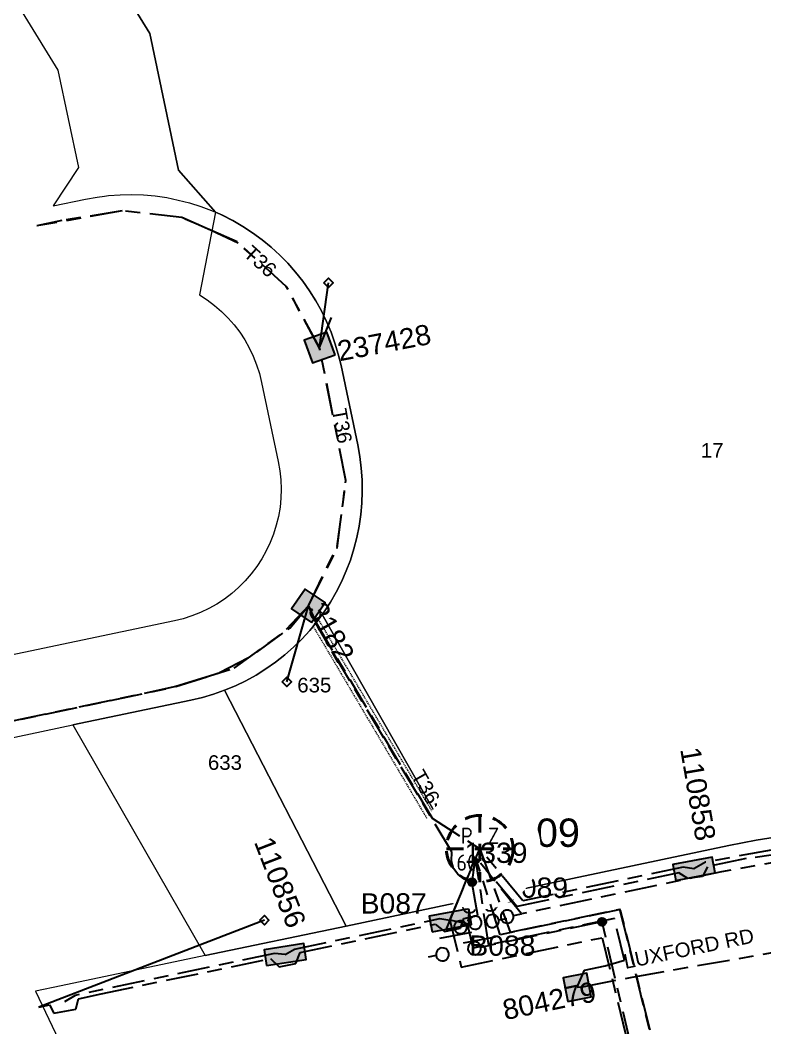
# Model space of a CAD drawing. Header units: metres. Extents: x 298214 to 299272, y 6265564 to 6266203.
# Drawn here: x 298289.2 to 298381, y 6265782.7 to 6265907.1 of the extents above; entities that cross this region are included whole.
import ezdxf
from ezdxf.enums import TextEntityAlignment as Align

# ---------------------------------------------------------------- set-up
doc = ezdxf.new("R2010")
doc.units = ezdxf.units.M
for name, pattern in [('Cable Exist UG', [8.2, 4, -1.2, 1.8, -1.2]), ('Dash', [5, 3, -2]), ('HIDDEN', [0.375, 0.25, -0.125]), ('HIDDEN2', [0.1875, 0.125, -0.0625])]:
    doc.linetypes.add(name, pattern=pattern)
doc.layers.get('0').update_dxf_attribs({"color": 6})
for name, color, linetype, lineweight in [('Cadastre Developer_SP_EXT', 9, 'Continuous', 5), ('Cadastre Land Parcels_SP_EXT', 9, 'Continuous', 5), ('Cadastre Other Property_SP_EXT', 9, 'HIDDEN', 5), ('Cadastre Roads_SP_EXT', 9, 'Continuous', 5)]:
    doc.layers.add(name, color=color, linetype=linetype, lineweight=lineweight)
for name, color, linetype in [('Equip_HV_EXT', 7, 'Continuous'), ('Equip_LV_EXT', 7, 'Continuous'), ('Equip_SL_EXT', 7, 'Continuous'), ('Mains_HV_EXT', 7, 'Continuous'), ('Mains_LV_EXT', 7, 'Continuous'), ('Mains_SL_EXT', 7, 'Continuous'), ('Services_SP_EXT', 7, 'Continuous'), ('Sub_SP_EXT', 7, 'Continuous'), ('SupportsUG_SP_LV_EXT', 7, 'Continuous'), ('SupportsUG_SP_LV_SL_EXT', 7, 'Continuous'), ('Trench_SP_EXT', 7, 'Continuous')]:
    doc.layers.add(name, color=color, linetype=linetype)
doc.styles.add('COLUMN_LABEL', font='arial.ttf')
doc.styles.add('iecARIAL', font='arial.ttf', dxfattribs={"height": 2})
doc.styles.add('IESYMBOL1', font='isocp.shx')
doc.styles.add('POLE_LABEL', font='arial.ttf')
doc.styles.add('SLCP_LABEL', font='arial.ttf', dxfattribs={"height": 3.5})
doc.styles.get("Standard").update_dxf_attribs({"font": 'arial.ttf'})
doc.styles.add('SWITCH_LABEL', font='arial.ttf', dxfattribs={"height": 2.5})

# ---------------------------------------------------------------- blocks, each defined once
blk = doc.blocks.new('SUB_PADMOUNT_EXT')
for points in [[(0, 0), (-3.84, 1.92), (-3.84, -1.92)], [(0, 0), (3.84, 1.92), (3.84, -1.92)]]:
    blk.add_hatch(color=256).paths.add_polyline_path(points)
for p, q in [((3.84, 1.92), (-3.84, -1.92)), ((-3.84, 1.92), (3.84, -1.92))]:
    blk.add_line(p, q)
blk.add_lwpolyline([(-3.84, -1.92), (3.84, -1.92), (3.84, 1.92), (-3.84, 1.92)], close=True)
for tag, height, flags, p in [('ASSET_NUM', 3.5, 8, (2, 2)), ('STREET_CODE', 0.2, 9, (1.5, 0)), ('CONSTRUCTED_VOLTAGE', 0.2, 9, (1.5, -0.2)), ('OPERATING_VOLTAGE', 0.2, 9, (1.5, -0.6)), ('ORIENTATION', 0.2, 9, (1.5, -0.8)), ('OWNED_BY', 0.2, 9, (1.5, -1)), ('OPERATED_BY', 0.2, 9, (1.5, -1.2)), ('NO_PHASES', 0.2, 9, (1.5, -0.4)), ('SECONDARY_VOLTAGE', 0.2, 9, (1.5, -1.6)), ('STATE', 0.2, 9, (1.5, -1.8)), ('SUBSTATION_TYPE', 0.2, 9, (1.5, -2.2)), ('MAINTAINED_BY', 0.2, 9, (1.5, -1.4)), ('PARENT', 0.2, 9, (1.5, -2)), ('USAGE', 0.2, 9, (1.5, -2.4)), ('STREETNAME', 0.2, 9, (1.5, -3)), ('SUBURB', 0.2, 9, (1.5, -3.2)), ('Z', 0.2, 1, (1.5, -3.6)), ('LEGEND', 0.2, 9, (1.5, -2.6)), ('LOCATION', 0.2, 9, (1.5, -2.8)), ('NOTES', 0.2, 9, (1.5, -3.4))]:
    blk.add_attdef(tag, text='', height=height, dxfattribs=dict(flags=flags)).set_placement(p, align=Align.MIDDLE_LEFT)
blk = doc.blocks.new('COLUMN_EXT')
blk.add_hatch(color=256).paths.add_polyline_path([(-1.49, 1.48), (-1.49, -1.49), (1.48, -1.49), (1.48, 1.48)])
blk.add_lwpolyline([(-1.49, -1.49), (1.48, -1.49), (1.48, 1.48), (-1.49, 1.48)], close=True)
for tag, height, style, flags, p in [('ASSET_NUM', 2.5, 'COLUMN_LABEL', 8, (2, 2)), ('STRUCTURE_PLANT_NUMBER', 0.2, 'POLE_LABEL', 9, (1.81, 0.03)), ('STREET_CODE', 0.2, 'COLUMN_LABEL', 9, (1.81, -0.2))]:
    blk.add_attdef(tag, text='', height=height, dxfattribs=dict(style=style, flags=flags)).set_placement(p, align=Align.MIDDLE_LEFT)
at = {"flags": 9}
for tag, p in [('COLUMN_TYPE', (1.81, -0.4)), ('OWNED_BY', (1.81, -0.6)), ('STATE', (1.81, -0.8)), ('USAGE', (1.81, -1)), ('LEGEND', (1.81, -1.2)), ('STREETNAME', (1.81, -1.6)), ('SUBURB', (1.81, -1.8)), ('LOCATION', (1.81, -1.4)), ('NOTES', (1.81, -2))]:
    blk.add_attdef(tag, text='', height=0.2, dxfattribs=at).set_placement(p, align=Align.MIDDLE_LEFT)
at = {"flags": 1}
blk.add_attdef('Z', (1.81, -2.35), '', height=0.2, dxfattribs=at)
blk = doc.blocks.new('PILLAR_EXT')
blk.add_hatch(color=256).paths.add_polyline_path([(-2.475, 0.99), (-2.475, -0.99), (2.475, -0.99), (2.475, 0.99)])
blk.add_lwpolyline([(-2.475, -0.99), (2.475, -0.99), (2.475, 0.99), (-2.475, 0.99)], close=True)
at = {"style": 'iecARIAL', "flags": 8}
blk.add_attdef('ASSET_NUM', (1.5, 3.5), '', height=2.5, dxfattribs=at)
for tag, p, flags in [('OWNED_BY', (0, -0.2), 9), ('STATE', (0, -0.4), 9), ('SUPPORT_TYPE', (0, -0.6), 9), ('USAGE', (0, -0.8), 9), ('LEGEND', (0, -1), 9), ('LOCATION', (0, -1.2), 9), ('NOTES', (0, -1.4), 9), ('STREETNAME', (0, -1.8), 9), ('SUBURB', (0, -2), 1), ('PARENT', (0, -1.6), 9)]:
    blk.add_attdef(tag, p, '', height=0.2, dxfattribs=dict(flags=flags))
blk = doc.blocks.new('CCP_EXT')
at = {"flags": 9}
for tag, p in [('STATE', (0, -1.8)), ('LEGEND', (0, -1.4)), ('LIFE_SUPPORT', (0, -1.6)), ('NOTES', (0, -2))]:
    blk.add_attdef(tag, text='', height=0.2, dxfattribs=at).set_placement(p, align=Align.MIDDLE_LEFT)
blk.add_wipeout([(0, 0.57), (0.57, 0), (0, -0.57), (-0.57, 0)])
blk.add_lwpolyline([(-0.57, 0), (0, 0.57), (0.57, 0), (0, -0.57), (-0.57, 0)])
at = {"flags": 1}
blk.add_attdef('Z', (0, 0), '', height=0.2, dxfattribs=at)
at = {"flags": 9}
for tag, p in [('CCP_TYPE', (0, 0)), ('CONSTRUCTED_VOLTAGE', (0, -0.2)), ('OPERATING_VOLTAGE', (0, -0.6)), ('ORIENTATION', (0, -0.8)), ('OWNED_BY', (0, -1)), ('NO_PHASES', (0, -0.4)), ('USAGE', (0, -1.2))]:
    blk.add_attdef(tag, text='', height=0.2, dxfattribs=at).set_placement(p, align=Align.MIDDLE_LEFT)
blk = doc.blocks.new('LV_UG_DFUSE_CLOSED_EXT')
for points in [[(1, 0), (0, 0)], [(5.04, 0.73), (2.16, -0.72)], [(5.05, -0.71), (2.16, 0.72)], [(6.2, 0.01), (7.2, 0.01)]]:
    blk.add_lwpolyline(points)
for centre in [(1.8, 0), (5.4, 0.01)]:
    blk.add_circle(centre, 0.8)
at = {"flags": 9}
for tag, p in [('ACTUAL_STATUS', (0, 0)), ('CONSTRUCTED_VOLTAGE', (0, -0.2)), ('OPERATING_VOLTAGE', (0, -0.6)), ('ORIENTATION', (0, -0.8)), ('STATE', (0, -1)), ('SWITCH_TYPE', (0, -1.2)), ('NO_PHASES', (0, -0.4)), ('USAGE', (0, -1.4)), ('NOTES', (0, -1.6))]:
    blk.add_attdef(tag, text='', height=0.2, dxfattribs=at).set_placement(p, align=Align.MIDDLE_LEFT)
at = {"flags": 1}
blk.add_attdef('Z', (0, 0), '', height=0.2, dxfattribs=at)
blk = doc.blocks.new('SWG_HOLEC_SU_EXT')
blk.add_line((1.8, -2), (5.8, -2))
for points in [[(1, 0), (0, 0)], [(6.6, 0), (7.6, 0)]]:
    blk.add_lwpolyline(points)
for points in [[(1.8, -0.8, 1), (1.8, 0.8, 1)], [(5.8, -0.8, 1), (5.8, 0.8, 1)]]:
    blk.add_lwpolyline(points, format="xyb", close=True)
at = {"style": 'SWITCH_LABEL', "flags": 8}
blk.add_attdef('ASSET_NUM', text='', height=2.5, rotation=179.9544, dxfattribs=at).set_placement((-2.4, 0), align=Align.MIDDLE_LEFT)
at = {"flags": 1}
blk.add_attdef('Z', (0, 0), '', height=0.2, dxfattribs=at)
at = {"flags": 9}
for tag, p in [('ACTUAL_STATUS', (0, -0.4)), ('CONSTRUCTED_VOLTAGE', (0, -0.6)), ('OPERATING_VOLTAGE', (0, -1)), ('ORIENTATION', (0, -1.2)), ('NO_PHASES', (0, -0.8)), ('OWNED_BY', (0, -1.4)), ('STATE', (0, -1.8)), ('SWITCH_TYPE', (0, -2)), ('PARENT', (0, -1.6)), ('USAGE', (0, -2.2)), ('LOCATION', (0, -2.4)), ('STREETNAME', (0, -2.6)), ('SUBURB', (0, -2.8)), ('NOTES', (0, -3))]:
    blk.add_attdef(tag, text='', height=0.2, dxfattribs=at).set_placement(p, align=Align.MIDDLE_LEFT)
at = {"style": 'SWITCH_LABEL', "flags": 9}
blk.add_attdef('STREET_CODE', text='', height=0.2, dxfattribs=at).set_placement((0, -0.2), align=Align.MIDDLE_LEFT)
blk = doc.blocks.new('SLCP_ZELL_EXT')
blk.add_wipeout([(-0.24, 7.5), (-0.71, 7.47), (-1.17, 7.41), (-1.64, 7.32), (-2.09, 7.21), (-2.54, 7.06), (-2.98, 6.89), (-3.41, 6.69), (-3.82, 6.46), (-4.22, 6.21), (-4.6, 5.93), (-4.96, 5.63), (-5.31, 5.31), (-5.63, 4.96), (-5.93, 4.6), (-6.21, 4.22), (-6.46, 3.82), (-6.69, 3.41), (-6.89, 2.98), (-7.06, 2.54), (-7.21, 2.09), (-7.32, 1.64), (-7.41, 1.17), (-7.47, 0.71), (-7.5, 0.24), (-7.5, -0.24), (-7.47, -0.71), (-7.41, -1.17), (-7.32, -1.64), (-7.21, -2.09), (-7.06, -2.54), (-6.89, -2.98), (-6.69, -3.41), (-6.46, -3.82), (-6.21, -4.22), (-5.93, -4.6), (-5.63, -4.96), (-5.31, -5.31), (-4.96, -5.63), (-4.6, -5.93), (-4.22, -6.21), (-3.82, -6.46), (-3.41, -6.69), (-2.98, -6.89), (-2.54, -7.06), (-2.09, -7.21), (-1.64, -7.32), (-1.17, -7.41), (-0.71, -7.47), (-0.24, -7.5), (0.24, -7.5), (0.71, -7.47), (1.17, -7.41), (1.64, -7.32), (2.09, -7.21), (2.54, -7.06), (2.98, -6.89), (3.41, -6.69), (3.82, -6.46), (4.22, -6.21), (4.6, -5.93), (4.96, -5.63), (5.31, -5.31), (5.63, -4.96), (5.93, -4.6), (6.21, -4.22), (6.46, -3.82), (6.69, -3.41), (6.89, -2.98), (7.06, -2.54), (7.21, -2.09), (7.32, -1.64), (7.41, -1.17), (7.47, -0.71), (7.5, -0.24), (7.5, 0.24), (7.47, 0.71), (7.41, 1.17), (7.32, 1.64), (7.21, 2.09), (7.06, 2.54), (6.89, 2.98), (6.69, 3.41), (6.46, 3.82), (6.21, 4.22), (5.93, 4.6), (5.63, 4.96), (5.31, 5.31), (4.96, 5.63), (4.6, 5.93), (4.22, 6.21), (3.82, 6.46), (3.41, 6.69), (2.98, 6.89), (2.54, 7.06), (2.09, 7.21), (1.64, 7.32), (1.17, 7.41), (0.71, 7.47), (0.24, 7.5)])
at = {"linetype": 'Dash', "lineweight": 40, "ltscale": 0.7}
for p, q in [((0, 4.11), (0, -4.11)), ((-4.11, 0), (4.11, 0))]:
    blk.add_line(p, q, dxfattribs=at)
blk.add_circle((0, 0), 4.11, dxfattribs=at)
at = {"lineweight": 40, "style": 'IESYMBOL1'}
for s, p in [('P', (-1.6, 0)), ('Z', (1.7, 0)), ('60', (-1.61, -3.31))]:
    blk.add_text(s, height=2, dxfattribs=at).set_placement(p, align=Align.BOTTOM_CENTER)
at = {"style": 'SLCP_LABEL'}
for tag, height, flags, p in [('ASSET_NUM', 2.5, 8, (2, 2)), ('STREET_CODE', 0.2, 9, (0, -0.2))]:
    blk.add_attdef(tag, text='', height=height, dxfattribs=dict(at, flags=flags)).set_placement(p, align=Align.MIDDLE_LEFT)
at = {"flags": 1}
blk.add_attdef('Z', (0, 0), '', height=0.2, dxfattribs=at)
at = {"flags": 9}
for tag, p in [('CONSTRUCTED_VOLTAGE', (0, -0.4)), ('CONTROL_TYPE', (0, -0.6)), ('OPERATING_VOLTAGE', (0, -1)), ('ORIENTATION', (0, -1.2)), ('NO_PHASES', (0, -0.8)), ('OWNED_BY', (0, -1.4)), ('STATE', (0, -2)), ('USAGE', (0, -1.6)), ('LOCATION', (0, -1.8)), ('NOTES', (0, -2.2))]:
    blk.add_attdef(tag, text='', height=0.2, dxfattribs=at).set_placement(p, align=Align.MIDDLE_LEFT)
blk = doc.blocks.new('CONNECTOR_NODE_EXT')
h = blk.add_hatch(color=256)
edge = h.paths.add_edge_path()
edge.add_arc((0, 0), 0.5, 0, 360)
blk.add_circle((0, 0), 0.5)
at = {"flags": 1}
blk.add_attdef('Z', (0, 0), '', height=0.2, dxfattribs=at)
at = {"flags": 9}
for tag, p in [('CONNECTOR_TYPE', (0, 0)), ('CONSTRUCTED_VOLTAGE', (0, -0.2)), ('OPERATING_VOLTAGE', (0, -0.6)), ('ORIENTATION', (0, -0.8)), ('SUBTYPE', (0, -1)), ('NO_PHASES', (0, -0.4)), ('USAGE', (0, -1.2)), ('NOTES', (0, -1.4))]:
    blk.add_attdef(tag, text='', height=0.2, dxfattribs=at).set_placement(p, align=Align.MIDDLE_LEFT)

msp = doc.modelspace()

# ---------------------------------------------------------------- linework, layer by layer
at = {"layer": 'Cadastre Developer_SP_EXT', "linetype": 'Dash'}
for points in [[(298313.86, 6265883.17), (298315.72, 6265882.22)], [(298325.81, 6265832.92), (298325.75, 6265832.84)]]:
    msp.add_lwpolyline(points, dxfattribs=at)
at = {"layer": 'Cadastre Land Parcels_SP_EXT', "linetype": 'Continuous'}
msp.add_lwpolyline([(298298.14, 6265916.91), (298305.17, 6265905.49), (298308.71, 6265888.62), (298313.29, 6265883.41), (298314.13, 6265883.04), (298315.41, 6265882.39), (298316.66, 6265881.67), (298317.86, 6265880.88), (298319.03, 6265880.03), (298320.14, 6265879.12), (298321.2, 6265878.14), (298322.21, 6265877.12), (298323.17, 6265876.03), (298324.06, 6265874.9), (298324.89, 6265873.72), (298325.65, 6265872.5), (298326.35, 6265871.24), (298326.98, 6265869.94), (298327.54, 6265868.61), (298328.02, 6265867.26), (298328.43, 6265865.88), (298328.77, 6265864.48), (298330.82, 6265854.69), (298331.08, 6265853.27), (298331.26, 6265851.84), (298331.37, 6265850.4), (298331.39, 6265848.96), (298331.34, 6265847.52), (298331.21, 6265846.09), (298331, 6265844.66), (298330.72, 6265843.25), (298330.35, 6265841.85), (298329.92, 6265840.48), (298329.41, 6265839.13), (298328.83, 6265837.81), (298328.18, 6265836.53), (298327.45, 6265835.28), (298326.67, 6265834.07), (298326.43, 6265833.75), (298346.28, 6265798.85), (298346.29, 6265798.85), (298349.13, 6265799.45), (298376.59, 6265805.23), (298379.96, 6265805.88), (298383.34, 6265806.44)], dxfattribs=at)
for points in [[(298346.28, 6265798.85), (298326.43, 6265833.75), (298325.81, 6265832.91), (298324.9, 6265831.79), (298323.93, 6265830.73), (298322.9, 6265829.72), (298321.82, 6265828.77), (298320.69, 6265827.88), (298319.51, 6265827.05), (298318.29, 6265826.28), (298317.03, 6265825.58), (298315.73, 6265824.96), (298314.4, 6265824.4), (298329.4, 6265795.3), (298346.28, 6265798.85)], [(298329.4, 6265795.3), (298314.4, 6265824.4), (298313.04, 6265823.92), (298311.66, 6265823.51), (298310.24, 6265823.19), (298295.68, 6265820.12), (298312, 6265791.64), (298329.4, 6265795.3)]]:
    msp.add_lwpolyline(points, close=True, dxfattribs=at)
at = {"layer": 'Cadastre Roads_SP_EXT', "linetype": 'Continuous'}
msp.add_lwpolyline([(298285.65, 6265914.27), (298293.85, 6265900.97), (298296.38, 6265888.95), (298293.28, 6265884.2), (298297.24, 6265885.03), (298298.67, 6265885.3), (298299.61, 6265885.42), (298300.1, 6265885.48), (298301.54, 6265885.58), (298302.98, 6265885.61), (298304.42, 6265885.56), (298305.85, 6265885.43), (298307.28, 6265885.22), (298308.69, 6265884.93), (298310.09, 6265884.57), (298311.46, 6265884.13), (298312.81, 6265883.62), (298313.29, 6265883.41), (298308.71, 6265888.62), (298308.71, 6265888.62), (298305.17, 6265905.49), (298298.14, 6265916.91)], dxfattribs=at)
at = {"layer": 'Mains_HV_EXT', "linetype": 'Cable Exist UG'}
for points in [[(298360.95, 6265795.82), (298346.98, 6265792.88)], [(298364.47, 6265780.82), (298360.95, 6265795.82)]]:
    msp.add_lwpolyline(points, dxfattribs=at)
at = {"layer": 'Mains_LV_EXT', "linetype": 'Cable Exist UG'}
msp.add_lwpolyline([(298324.74, 6265834.84), (298328.27, 6265841.9), (298329.37, 6265850.32), (298326.12, 6265866.64)], dxfattribs=at)
at = {"layer": 'Mains_SL_EXT', "linetype": 'Cable Exist UG'}
for points in [[(298324.74, 6265834.84), (298328.3, 6265842.14), (298329.37, 6265850.32), (298326.12, 6265866.72)], [(298404, 6265806.17), (298402.67, 6265806.6), (298392.05, 6265806.05), (298381.81, 6265804.68), (298373.71, 6265803.17), (298372.29, 6265802.37)], [(298321.87, 6265791.77), (298323.01, 6265792.46), (298340.96, 6265796.22), (298342.18, 6265796.04)], [(298357.9, 6265787.74), (298358.79, 6265789.86), (298358.79, 6265789.86), (298361.33, 6265790.37), (298363.74, 6265791.08), (298363.74, 6265791.08), (298362.48, 6265796.22), (298345.08, 6265792.56), (298344.36, 6265795.55), (298342.18, 6265796.04)], [(298357.9, 6265787.74), (298358.74, 6265787.82), (298358.74, 6265787.82), (298364.67, 6265788.99), (298399.38, 6265795.09)], [(298321.87, 6265791.77), (298320.54, 6265791.91), (298295.98, 6265786.74), (298294.66, 6265785.95)]]:
    msp.add_lwpolyline(points, dxfattribs=at)
at = {"layer": 'Trench_SP_EXT', "linetype": 'Cable Exist UG'}
msp.add_lwpolyline([(298326.12, 6265866.72), (298328.02, 6265871.5)], dxfattribs=at)

# ---------------------------------------------------------------- block references
at = {"layer": 'Equip_HV_EXT'}
ref = msp.add_blockref('SWG_HOLEC_SU_EXT', (298351.02, 6265796.79), dxfattribs=dict(at, rotation=190.6995840949052))
ref.add_attrib('ASSET_NUM', 'B089', dxfattribs={"layer": '0', "height": 2.5, "style": 'SWITCH_LABEL'}).set_placement((298348.62, 6265798.04), align=Align.BOTTOM_LEFT)
ref = msp.add_blockref('SWG_HOLEC_SU_EXT', (298341.74, 6265794.84), dxfattribs=dict(at, rotation=10.66929265647184))
ref.add_attrib('ASSET_NUM', 'B087', dxfattribs={"layer": '0', "height": 2.5, "style": 'SWITCH_LABEL'}).set_placement((298339.34, 6265796.09), align=Align.BOTTOM_RIGHT)
msp.add_blockref('CONNECTOR_NODE_EXT', (298360.95, 6265795.82), dxfattribs=at)
ref = msp.add_blockref('SWG_HOLEC_SU_EXT', (298346.98, 6265792.88), dxfattribs=dict(at, rotation=190.6995840949052))
ref.add_attrib('ASSET_NUM', 'B088', dxfattribs={"layer": '0', "height": 2.5, "style": 'SWITCH_LABEL'}).set_placement((298344.59, 6265794.13), align=Align.TOP_LEFT)
at = {"layer": 'Equip_LV_EXT'}
for p, rotation in [((298346.12, 6265803.83), 5.128190999266893), ((298345.85, 6265803.19), 309.9361249481421), ((298345.26, 6265803.06), 263.0371785988041), ((298345.58, 6265803.07), 287.6341728835899)]:
    msp.add_blockref('LV_UG_DFUSE_CLOSED_EXT', p, dxfattribs=dict(at, rotation=rotation))
at = {"layer": 'Sub_SP_EXT'}
ref = msp.add_blockref('SUB_PADMOUNT_EXT', (298345.36, 6265803.77), dxfattribs=at)
ref.add_attrib('ASSET_NUM', '3109', dxfattribs={"layer": '0', "height": 3.5}).set_placement((298347.36, 6265804.02), align=Align.BOTTOM_LEFT)
at = {"layer": 'SupportsUG_SP_LV_EXT'}
ref = msp.add_blockref('PILLAR_EXT', (298372.29, 6265802.37), dxfattribs=dict(at, rotation=10.88189535979421))
ref.add_attrib('ASSET_NUM', '110858', dxfattribs={"layer": '0', "height": 2.5, "rotation": 279.7378, "style": 'iecARIAL'}).set_placement((298373.79, 6265805.87), align=Align.MIDDLE_RIGHT)
ref = msp.add_blockref('PILLAR_EXT', (298342.26, 6265796), dxfattribs=dict(at, rotation=10.37098967662533))
ref.add_attrib('ASSET_NUM', '110857', dxfattribs={"layer": '0', "height": 2.5, "rotation": 281.2976, "style": 'iecARIAL'}).set_placement((298343.76, 6265799.5), align=Align.MIDDLE_RIGHT)
ref = msp.add_blockref('PILLAR_EXT', (298321.87, 6265791.77), dxfattribs=dict(at, rotation=8.948759531677032))
ref.add_attrib('ASSET_NUM', '110856', dxfattribs={"layer": '0', "height": 2.5, "rotation": 291.1492, "style": 'iecARIAL'}).set_placement((298323.37, 6265795.27), align=Align.MIDDLE_RIGHT)
at = {"layer": 'SupportsUG_SP_LV_SL_EXT'}
ref = msp.add_blockref('COLUMN_EXT', (298326.12, 6265866.72), dxfattribs=dict(at, rotation=109.8273461613479))
ref.add_attrib('ASSET_NUM', '237428', dxfattribs={"layer": '0', "height": 2.5, "rotation": 10.7693, "style": 'COLUMN_LABEL'}).set_placement((298328.12, 6265867.47), align=Align.TOP_LEFT)
ref = msp.add_blockref('COLUMN_EXT', (298324.74, 6265834.84), dxfattribs=dict(at, rotation=55.71941801101845))
ref.add_attrib('ASSET_NUM', '3182', dxfattribs={"layer": '0', "height": 2.5, "rotation": 299.4655, "style": 'COLUMN_LABEL'}).set_placement((298326.74, 6265835.59), align=Align.TOP_LEFT)
ref = msp.add_blockref('COLUMN_EXT', (298357.9, 6265787.74), dxfattribs=dict(at, rotation=10.97353302071753))
ref.add_attrib('ASSET_NUM', '804279', dxfattribs={"layer": '0', "height": 2.5, "rotation": 11.7251, "style": 'COLUMN_LABEL'}).set_placement((298359.9, 6265788.49), align=Align.TOP_RIGHT)

# ---------------------------------------------------------------- texts
at = {"layer": 'Cadastre Land Parcels_SP_EXT'}
for s, p in [('17', (298373.15, 6265853.12)), ('635', (298323.37, 6265824.14)), ('633', (298312.35, 6265814.58))]:
    msp.add_text(s, height=1.8, dxfattribs=at).set_placement(p)
at = {"layer": 'Cadastre Roads_SP_EXT'}
msp.add_text('LUXFORD RD', height=1.8, rotation=11.6241, dxfattribs=at).set_placement((298363.83, 6265789.99))
at = {"layer": 'Mains_LV_EXT'}
for rotation, p in [(317.8956, (298316.6, 6265878.14)), (280.1129, (298327.63, 6265859.02))]:
    msp.add_text('T36', height=1.8, rotation=rotation, dxfattribs=at).set_placement(p)

# ---------------------------------------------------------------- next in the draw order: block references
at = {"layer": 'Services_SP_EXT'}
for p in [(298327.21, 6265874.69), (298322.09, 6265825.45), (298347.24, 6265808.41), (298319.31, 6265796.01)]:
    msp.add_blockref('CCP_EXT', p, dxfattribs=at)

# ---------------------------------------------------------------- next in the draw order: linework, layer by layer
at = {"layer": 'Cadastre Other Property_SP_EXT', "linetype": 'HIDDEN2'}
msp.add_lwpolyline([(298325.29, 6265832.36), (298345.19, 6265798.71), (298348.03, 6265799.31), (298344.76, 6265804.85), (298343.25, 6265803.96), (298325.96, 6265833.2), (298325.29, 6265832.36)], close=True, dxfattribs=at)
at = {"layer": 'Cadastre Roads_SP_EXT', "linetype": 'Continuous'}
for points in [[(298278.04, 6265816.41), (298295.68, 6265820.12), (298310.24, 6265823.19), (298311.66, 6265823.51), (298313.04, 6265823.92), (298314.4, 6265824.4), (298315.73, 6265824.96), (298317.03, 6265825.58), (298318.29, 6265826.28), (298319.51, 6265827.05), (298320.69, 6265827.88), (298321.82, 6265828.77), (298322.9, 6265829.72), (298323.93, 6265830.73), (298324.9, 6265831.79), (298325.81, 6265832.91), (298326.43, 6265833.75), (298326.43, 6265833.75), (298326.67, 6265834.07), (298327.45, 6265835.28), (298328.18, 6265836.53), (298328.83, 6265837.81), (298329.41, 6265839.13), (298329.92, 6265840.48), (298330.35, 6265841.85), (298330.72, 6265843.25), (298331, 6265844.66), (298331.21, 6265846.09), (298331.34, 6265847.52), (298331.39, 6265848.96), (298331.37, 6265850.4), (298331.26, 6265851.84), (298331.08, 6265853.27), (298330.82, 6265854.69), (298328.77, 6265864.48), (298328.43, 6265865.88), (298328.02, 6265867.26), (298327.54, 6265868.61), (298326.98, 6265869.94), (298326.35, 6265871.24), (298325.65, 6265872.5), (298324.89, 6265873.72), (298324.06, 6265874.9), (298323.17, 6265876.03), (298322.21, 6265877.12), (298321.2, 6265878.14), (298320.14, 6265879.12), (298319.03, 6265880.03), (298317.86, 6265880.88), (298316.66, 6265881.67), (298315.41, 6265882.39), (298314.13, 6265883.04), (298313.29, 6265883.41), (298312.26, 6265878.11), (298311.32, 6265873.21), (298312.27, 6265872.59), (298313.17, 6265871.9), (298314.03, 6265871.16), (298314.83, 6265870.36), (298315.58, 6265869.51), (298316.27, 6265868.61), (298316.89, 6265867.66), (298317.45, 6265866.67), (298317.94, 6265865.65), (298318.36, 6265864.6), (298318.7, 6265863.52), (298318.97, 6265862.42), (298321.03, 6265852.63), (298321.23, 6265851.51), (298321.34, 6265850.38), (298321.39, 6265849.25), (298321.35, 6265848.12), (298321.24, 6265846.99), (298321.05, 6265845.87), (298320.78, 6265844.77), (298320.44, 6265843.69), (298320.03, 6265842.63), (298319.54, 6265841.61), (298318.99, 6265840.62), (298318.37, 6265839.67), (298317.69, 6265838.76), (298316.94, 6265837.91), (298316.14, 6265837.1), (298315.29, 6265836.36), (298314.39, 6265835.67), (298313.44, 6265835.05), (298312.46, 6265834.49), (298311.43, 6265834), (298310.38, 6265833.58), (298309.3, 6265833.23), (298308.22, 6265832.97), (298214.48, 6265813.26)], [(298383.34, 6265806.44), (298379.96, 6265805.88), (298376.59, 6265805.23), (298349.13, 6265799.45), (298346.29, 6265798.85), (298346.28, 6265798.85), (298329.4, 6265795.3), (298312, 6265791.64), (298294.26, 6265787.91), (298291.07, 6265787.24), (298298.48, 6265771.71)]]:
    msp.add_lwpolyline(points, dxfattribs=at)
at = {"layer": 'Mains_LV_EXT', "linetype": 'Cable Exist UG'}
for points in [[(298326.12, 6265866.64), (298322.02, 6265874.27), (298315.96, 6265879.75), (298309.14, 6265882.76), (298301.78, 6265883.59), (298294.33, 6265882.38), (298291.25, 6265881.74)], [(298260.2, 6265814.7), (298308.38, 6265824.85), (298315.58, 6265827.12), (298322.49, 6265832.13), (298324.74, 6265834.84)]]:
    msp.add_lwpolyline(points, dxfattribs=at)
at = {"layer": 'Mains_SL_EXT', "linetype": 'Cable Exist UG'}
for points in [[(298326.12, 6265866.72), (298322.02, 6265874.27), (298316.09, 6265879.62), (298312.73, 6265881.17), (298309.79, 6265882.47), (298309.14, 6265882.76), (298301.78, 6265883.59), (298291.25, 6265881.74)], [(298324.74, 6265834.84), (298321.56, 6265831.46), (298317.35, 6265828.4), (298313.72, 6265826.53), (298311.48, 6265825.82), (298308.38, 6265824.85), (298260.2, 6265814.7)], [(298342.18, 6265796.04), (298343.59, 6265790.2), (298360.99, 6265793.86), (298364.31, 6265780.13), (298329.05, 6265772.67), (298323.15, 6265771.19), (298318.99, 6265769.67)]]:
    msp.add_lwpolyline(points, dxfattribs=at)
at = {"layer": 'Services_SP_EXT'}
for points in [[(298326.12, 6265866.72), (298327.21, 6265874.69)], [(298322.09, 6265825.45), (298324.74, 6265834.84)], [(298347.24, 6265808.41), (298345.36, 6265803.77)], [(298319.31, 6265796.01), (298291.48, 6265785.28)]]:
    msp.add_lwpolyline(points, dxfattribs=at)

# ---------------------------------------------------------------- next in the draw order: block references
at = {"layer": 'Equip_SL_EXT'}
ref = msp.add_blockref('SLCP_ZELL_EXT', (298345.88, 6265804.84), dxfattribs=at)
ref.add_attrib('ASSET_NUM', '1339', dxfattribs={"layer": '0', "height": 2.5, "style": 'SLCP_LABEL'}).set_placement((298347.88, 6265805.59), align=Align.TOP_CENTER)

# ---------------------------------------------------------------- next in the draw order: linework, layer by layer
at = {"layer": 'Mains_HV_EXT', "linetype": 'Cable Exist UG'}
for points in [[(298562.48, 6265775.7), (298560.72, 6265776.75), (298559.43, 6265777.45), (298558.07, 6265778.16), (298556.86, 6265778.77), (298555.43, 6265779.46), (298554.28, 6265780), (298552.68, 6265780.72), (298550.84, 6265781.5), (298549.18, 6265782.18), (298547.75, 6265782.72), (298546.68, 6265783.12), (298539.9, 6265785.3), (298526.66, 6265788.11), (298449.31, 6265800.19), (298437.9, 6265801.97), (298426.07, 6265803.76), (298414.64, 6265804.91), (298404.14, 6265805.17), (298394.23, 6265804.71), (298384.92, 6265803.64), (298375.7, 6265801.99), (298351.02, 6265796.79)], [(298341.74, 6265794.84), (298345.36, 6265803.77)], [(298351.02, 6265796.79), (298345.36, 6265803.77)], [(298346.98, 6265792.88), (298345.36, 6265803.77)]]:
    msp.add_lwpolyline(points, dxfattribs=at)
at = {"layer": 'Mains_LV_EXT', "linetype": 'Cable Exist UG'}
for points in [[(298344.93, 6265800.72), (298343.93, 6265801.13), (298343.18, 6265801.69), (298342.64, 6265802.42), (298342.38, 6265803.3), (298342.42, 6265804.44), (298326.12, 6265831.84), (298324.74, 6265834.84)], [(298404, 6265806.17), (298391.92, 6265805.5), (298378.75, 6265803.62), (298373.96, 6265802.61), (298373.35, 6265801.42), (298371.54, 6265801.15), (298370.45, 6265801.88), (298350.45, 6265797.69), (298345.36, 6265803.77)], [(298344.93, 6265800.72), (298345.36, 6265803.77)], [(298374.95, 6265747.75), (298374.69, 6265750.6), (298363.23, 6265797.32), (298348.4, 6265794.2), (298345.36, 6265803.77)], [(298291.48, 6265785.28), (298292.79, 6265785.56), (298293.36, 6265784.54), (298296.07, 6265785.05), (298296.37, 6265786.31), (298299.2, 6265786.92), (298320.07, 6265791.28), (298321.13, 6265790.24), (298323.19, 6265790.66), (298323.72, 6265792.04), (298340.38, 6265795.51), (298341.53, 6265794.62), (298343.51, 6265795.02), (298343.92, 6265796.24), (298345.62, 6265796.6), (298344.93, 6265800.72)]]:
    msp.add_lwpolyline(points, dxfattribs=at)
at = {"layer": 'Mains_SL_EXT', "linetype": 'Cable Exist UG'}
for points in [[(298324.74, 6265834.84), (298325.65, 6265832.8), (298340.01, 6265808.61), (298345.88, 6265804.84)], [(298342.18, 6265796.04), (298345.88, 6265804.84)], [(298372.29, 6265802.37), (298370.96, 6265802.57), (298351.2, 6265798.41), (298345.88, 6265804.84)], [(298345.88, 6265804.84), (298349.61, 6265794.54), (298363.12, 6265797.38), (298374.69, 6265750.6), (298374.95, 6265747.75)]]:
    msp.add_lwpolyline(points, dxfattribs=at)

# ---------------------------------------------------------------- next in the draw order: block references
at = {"layer": 'Equip_LV_EXT'}
msp.add_blockref('CONNECTOR_NODE_EXT', (298344.93, 6265800.72), dxfattribs=at)

# ---------------------------------------------------------------- next in the draw order: texts
at = {"layer": 'Mains_LV_EXT'}
msp.add_text('T36', height=1.8, rotation=299.4655, dxfattribs=at).set_placement((298337.36, 6265813.92))

doc.saveas('drawing.dxf')
